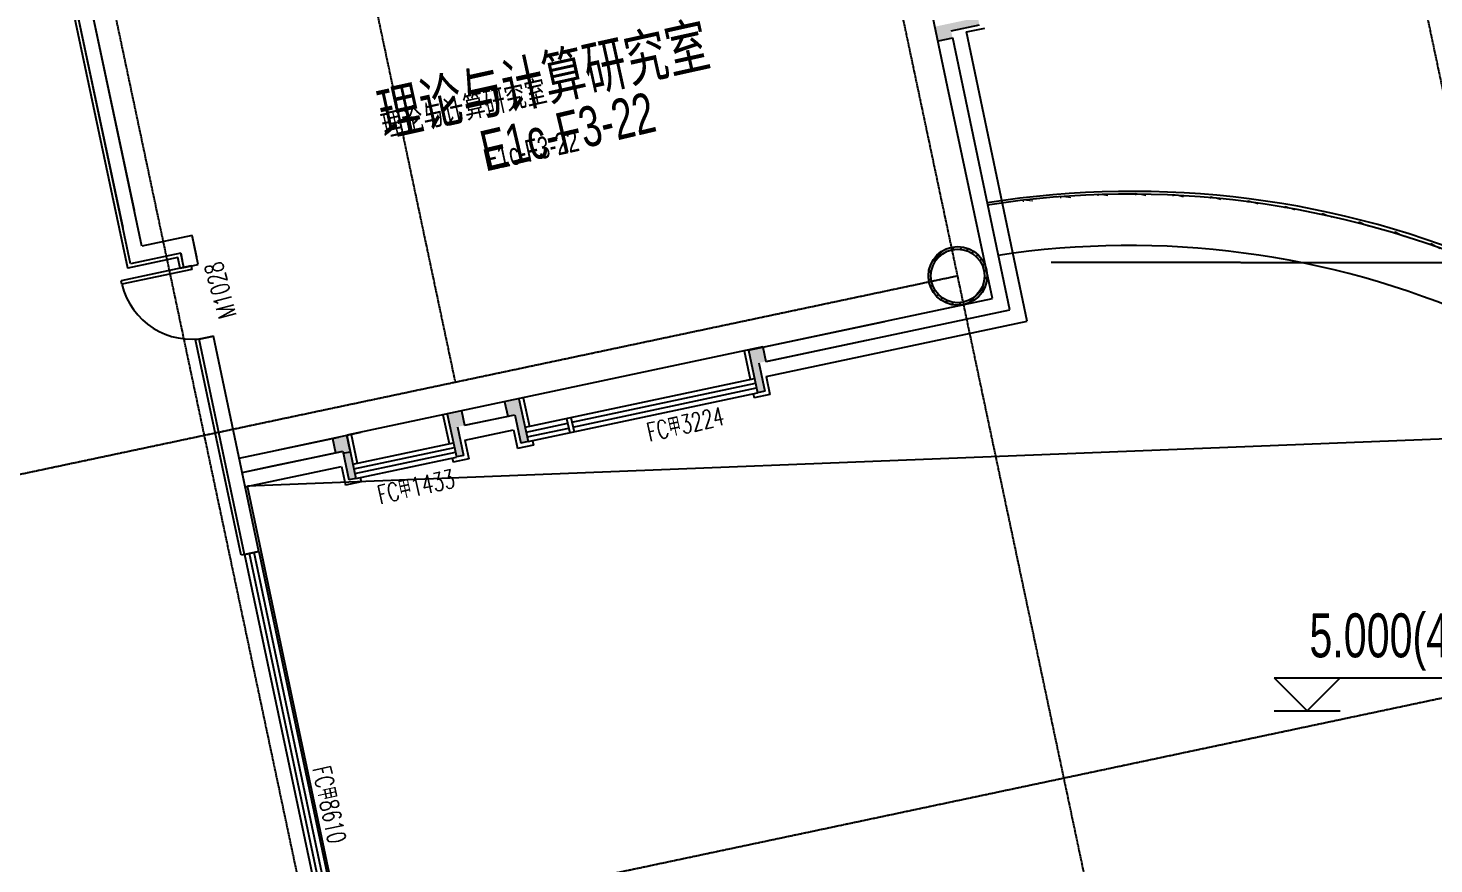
# Model space of a CAD drawing. Header units: millimetres. Extents: x -174040 to 151923, y -227569 to 142020.
# Drawn here: x -138195 to -119024, y 17702 to 29098 of the extents above; entities that cross this region are included whole.
import ezdxf
from ezdxf.enums import TextEntityAlignment as Align

# ---------------------------------------------------------------- set-up
doc = ezdxf.new("R2010")
doc.units = ezdxf.units.MM
doc.header["$LTSCALE"] = 5
doc.linetypes.add('E-RG-1F$0$$0$DOTE', pattern=[2.42, 2, -0.2, 0.02, -0.2])
doc.linetypes.add('XRE2$0$HIDDEN', pattern=[0.375, 0.25, -0.125])
for name, color, linetype in [('00外装饰面', 21, 'Continuous'), ('A—墙体', 7, 'Continuous'), ('A—楼梯、电梯、栏杆', 50, 'Continuous'), ('A—设备管丼、主管符号', 50, 'Continuous'), ('A—门窗', 135, 'Continuous'), ('E-COLS-F3$0$0S-COLS-HATCH', 8, 'Continuous'), ('E-COLS-F3$0$0S-COLS-HATCH-I', 8, 'Continuous'), ('E-COLS-F3$0$0S-COLS-LINE', 4, 'Continuous'), ('E1-RI-3F$0$A-HATH', 9, 'Continuous'), ('E1-RI-3F$0$A-STUCCO', 152, 'Continuous'), ('E1-RI-3F$0$A-SYMB-DOOR', 4, 'Continuous'), ('I—平面—文字', 40, 'Continuous'), ('I—平面—文字（放大1：100）', 40, 'XRE2$0$HIDDEN'), ('I—平面—标高', 40, 'Continuous'), ('I—平面—装饰面层线', 192, 'Continuous'), ('I—平面—门', 22, 'Continuous'), ('I—平面—门编号', 22, 'Continuous'), ('轴线100', 1, 'Continuous')]:
    doc.layers.add(name, color=color, linetype=linetype)
doc.layers.add('E1-RI-3F$0$A-GLAZ', color=6, linetype='Continuous', lineweight=5)
doc.styles.add('E1-RI-3F$0$ECADI-TXT', font='simplex.shx', dxfattribs={"bigfont": 'hztxt.shx'})
doc.styles.add('XD2008', font='SIMYOU.TTF', dxfattribs={"width": 0.7})

# ---------------------------------------------------------------- blocks, each defined once
blk = doc.blocks.new('E1-RI-3F$0$$DORLIB2D$00000001')
for p, q in [((0.45, 0.975), (0.5, 0.975)), ((0.45, 0), (0.45, 0.975)), ((0.5, 0), (0.5, 0.975)), ((0.5, 0), (0.45, 0))]:
    blk.add_line(p, q)
blk.add_arc((0.475, 0), 0.975, 91.4693, 180)
blk = doc.blocks.new('XRE3')
at = {"layer": 'E-COLS-F3$0$0S-COLS-HATCH'}
h = blk.add_hatch(color=18, dxfattribs=at)
edge = h.paths.add_edge_path()
edge.add_arc((11718261, -6183500), 400, 0, 360)
edge = h.paths.add_edge_path(flags=17)
edge.add_arc((11718261, -6183500), 365, 0, 360)
at = {"layer": 'E-COLS-F3$0$0S-COLS-HATCH-I'}
h = blk.add_hatch(dxfattribs=at)
h.set_pattern_fill('ANSI31', color=256, scale=600, style=0)
h.set_pattern_definition([(45, (0, 0), (-53.0330086, 53.0330086), [])])
edge = h.paths.add_edge_path()
edge.add_arc((11718261, -6183500), 400, 0, 360)
edge = h.paths.add_edge_path(flags=17)
edge.add_arc((11718261, -6183500), 365, 0, 360)
at = {"layer": 'E-COLS-F3$0$0S-COLS-LINE', "color": 255}
for radius in [400, 365]:
    blk.add_circle((11718261, -6183500), radius, dxfattribs=at)
blk = doc.blocks.new('E1-RI-3F$0$ECADI-TAG-DOOR')
blk = doc.blocks.new('biaogao')
at = {"layer": 'I—平面—标高'}
blk.add_line((11716360, -6091840), (11717260, -6091840), dxfattribs=at)
for points in [[(11716360, -6091390), (11719252, -6091390)], [(11716360, -6091390), (11716810, -6091840)], [(11716810, -6091840), (11717260, -6091390)]]:
    blk.add_lwpolyline(points, dxfattribs=at)
at = {"layer": 'I—平面—标高', "style": 'XD2008', "width": 0.7, "flags": 8}
blk.add_attdef('%%p0.000(-0.100)', text='', height=600, dxfattribs=at).set_placement((11716840, -6091293), align=Align.BOTTOM_LEFT)
blk = doc.blocks.new('A$C1C9D1350')
at = {"layer": '轴线100', "linetype": 'E-RG-1F$0$$0$DOTE'}
for p, q in [((-232244.1, -5110.3), (-253156.4, 93675.8)), ((-239092.3, -6560), (-260004.6, 92226.1)), ((-249364.6, -8734.6), (-270277, 90051.5)), ((-252883.7, 24788.7), (-255783.2, 38485.2)), ((-185495, 26353.3), (-244759.4, 26423.4)), ((-246035.5, 26238.4), (-273743.9, 20372.8)), ((-233487.5, 21739.6), (-272302.1, 13522.9))]:
    blk.add_line(p, q, dxfattribs=at)

msp = doc.modelspace()

# ---------------------------------------------------------------- hatches: boundary and pattern name
at = {"layer": 'E1-RI-3F$0$A-HATH'}
h = msp.add_hatch(color=251, dxfattribs=at)
h.paths.add_polyline_path([(-125783.7, 28922.8), (-125822.9, 29118.9), (-125241.8, 29241.9), (-125223.6, 29143.6), (-125608.9, 29062), (-125588.1, 28964.2)])
h.paths.add_polyline_path([(-126305.4, 31367.7), (-126347.1, 31563.3), (-126151.2, 31604.8), (-126130.3, 31507), (-125741.3, 31589.4), (-125720.6, 31491.5)])
h = msp.add_hatch(color=251, dxfattribs=at)
h.paths.add_polyline_path([(-128174.9, 24748.4), (-128370.5, 24706.9), (-128246.8, 24126), (-128148.9, 24146.8), (-128231, 24532), (-128133.2, 24552.8)])
h.paths.add_polyline_path([(-131501.1, 24043.8), (-131696.7, 24002.4), (-131655, 23806.5), (-131557.2, 23827.2), (-131474.3, 23438.3), (-131376.5, 23459.2)])
h = msp.add_hatch(color=251, dxfattribs=at)
h.paths.add_polyline_path([(-132283.6, 23877.5), (-132479.2, 23836), (-132354.6, 23250.8), (-132256.8, 23271.6), (-132339.7, 23661.1), (-132241.9, 23681.8)])
h.paths.add_polyline_path([(-133849, 23545.9), (-134044.5, 23504.5), (-134002.8, 23308.9), (-133905, 23329.6), (-133821.6, 22938.2), (-133724.7, 22958.9)])

# ---------------------------------------------------------------- linework, layer by layer
at = {"extrusion": (0, 0, -1)}
msp.add_line((-135047.1, 21963.4), (-135242.8, 21921.9), dxfattribs=at)
at = {"layer": '00外装饰面', "linetype": 'ByBlock', "ltscale": 5}
for p, q in [((-125398, 29045.3), (-125150.1, 29097.8)), ((-124569.8, 25101.3), (-125398, 29045.3)), ((-128130.4, 24347.5), (-124569.8, 25101.3)), ((-128430, 24698.1), (-128347.1, 24309.1)), ((-128130.6, 24347.5), (-128077.8, 24100.6)), ((-131442.3, 24056), (-131359.5, 23667.3)), ((-128305.4, 24113.5), (-128292.9, 24054.8)), ((-128077.8, 24100.6), (-128292.9, 24054.8)), ((-132537.9, 23823.6), (-132454.6, 23432.4)), ((-132239.4, 23478.3), (-131574.2, 23619.2)), ((-131574.2, 23619.2), (-131520.5, 23367.2)), ((-133790.2, 23558.3), (-133706.8, 23167.1)), ((-132239.4, 23478.3), (-132185.6, 23225.5)), ((-131305.3, 23413), (-131520.5, 23367.2)), ((-131317.8, 23471.7), (-131305.3, 23413)), ((-132412.9, 23236.7), (-132400.7, 23179.6)), ((-132185.6, 23225.5), (-132400.7, 23179.6)), ((-135233.5, 22843.9), (-133922, 23121.5)), ((-133922, 23121.5), (-133867.8, 22867.1)), ((-132089.8, 8138.5), (-135204.1, 22850.1)), ((-133652.6, 22912.9), (-133867.8, 22867.1)), ((-133665.1, 22971.5), (-133652.6, 22912.9))]:
    msp.add_line(p, q, dxfattribs=at)
at = {"layer": 'A—墙体'}
for p, q in [((-125654.9, 28295.8), (-126441.9, 32013.5)), ((-136901, 26375.1), (-137921, 31193.6)), ((-136797.4, 25886), (-137921, 31193.3)), ((-136746.7, 26612.2), (-137683.9, 31039.4)), ((-136643.2, 26123), (-137683.9, 31039.4)), ((-125606.5, 29062.5), (-125221.2, 29144.1)), ((-125781.1, 28923.3), (-125585.7, 28964.7)), ((-124806.9, 25255.5), (-125585.7, 28964.7)), ((-125044, 25409.8), (-125655.1, 28295.8)), ((-135958.4, 26268), (-136643.2, 26123)), ((-135896.6, 25974.5), (-135958.7, 26268)), ((-135875.5, 25876.8), (-135958.4, 26268)), ((-136112.6, 26030.9), (-136797.4, 25886)), ((-136113, 26031), (-136092.3, 25933.1)), ((-136071.2, 25835.4), (-136112.6, 26030.9)), ((-136071.6, 25835.3), (-135875.9, 25876.7)), ((-136071.2, 25835.4), (-135875.5, 25876.8)), ((-128370.5, 24706.7), (-125044, 25409.8)), ((-124846.9, 25453.5), (-124846.5, 25451.6)), ((-128108.7, 24556.5), (-124806.9, 25255.5)), ((-128174.6, 24747), (-126511.2, 25099.2)), ((-135668.8, 24898.4), (-135864.5, 24857)), ((-135864.1, 24857), (-135668.4, 24898.5)), ((-135242.8, 21921.9), (-135864.1, 24857)), ((-135047.1, 21963.4), (-135668.4, 24898.5)), ((-128175.3, 24750.6), (-133849, 23545.9)), ((-128174.8, 24748.1), (-128133.2, 24552.7)), ((-128133.2, 24551.4), (-126763.5, 24841.4)), ((-128370.5, 24706.7), (-128246.8, 24126)), ((-128231, 24532), (-128148.9, 24146.8)), ((-131696.7, 24002.1), (-131655, 23806.5)), ((-131598.9, 24022.9), (-131598.8, 24022.9)), ((-131501.1, 24043.8), (-131376.5, 23459.2)), ((-128148.9, 24146.8), (-128246.8, 24126)), ((-132479.3, 23836.1), (-132354.6, 23250.8)), ((-132381.4, 23856.7), (-132381.4, 23856.7)), ((-132283.6, 23877.5), (-132241.9, 23681.8)), ((-132242, 23682.2), (-131557.2, 23827.2)), ((-132217.7, 23686.7), (-131556.8, 23825.6)), ((-131557.2, 23827.2), (-131474.3, 23438.3)), ((-134802.7, 23343.9), (-133653.2, 23587.3)), ((-132339.7, 23661.1), (-132256.8, 23271.6)), ((-135316.3, 23235.2), (-133959.5, 23522.4)), ((-134044.5, 23504.4), (-134002.8, 23308.9)), ((-133807.6, 23350.3), (-133849, 23545.9)), ((-133849, 23545.9), (-133724.7, 22958.9)), ((-131376.5, 23459.2), (-131474.3, 23438.3)), ((-135274.9, 23039.6), (-133905, 23329.5)), ((-135274.9, 23039.6), (-133918.1, 23326.8)), ((-134859.1, 23127.5), (-134002.8, 23308.8)), ((-133905.1, 23330.2), (-133821.6, 22938.2)), ((-132256.8, 23271.6), (-132354.6, 23250.8)), ((-135274.9, 23039.5), (-134859.1, 23127.5)), ((-135047.1, 21963.4), (-135274.9, 23039.5)), ((-133725.7, 22958.7), (-133821.6, 22938.2)), ((-135242.8, 21921.9), (-135047.1, 21963.4)), ((-135242.8, 21921.9), (-135047.1, 21963.4))]:
    msp.add_line(p, q, dxfattribs=at)
at = {"layer": 'A—楼梯、电梯、栏杆'}
for points in [[(-107910, 13231, 0.2418278), (-118115.8, 25769.6, 0.1432943), (-125109.4, 26684.5)], [(-108613.3, 13172.2, 0.2404632), (-118397.4, 25128.7, 0.1424921), (-124964.2, 25998.6)]]:
    msp.add_lwpolyline(points, format="xyb", dxfattribs=at)
msp.add_arc((-123131.1, 14328.3), 12543.4, 66.33559, 99.10295, dxfattribs=at)
at = {"layer": 'A—设备管丼、主管符号'}
msp.add_lwpolyline([(-73373.8, 12600.8), (-78961.7, 25072.2), (-135204.1, 22850.1)], dxfattribs=at)
at = {"layer": 'A—门窗'}
for p, q in [((-131418.2, 23654.8), (-128288.4, 24321.6)), ((-130778.3, 23722.9), (-128274.5, 24256.4)), ((-130764.5, 23657.8), (-128260.6, 24191.2)), ((-131376.5, 23459.2), (-128246.8, 24126)), ((-130850.9, 23775.6), (-130809.2, 23580)), ((-130792.2, 23788.2), (-130750.6, 23592.5)), ((-131404.3, 23589.6), (-130837, 23710.4)), ((-131390.4, 23524.4), (-130823.1, 23645.3)), ((-133767.1, 23154.3), (-132395.9, 23444.8)), ((-133753.3, 23089), (-132382, 23379.5)), ((-133739.4, 23023.7), (-132368.1, 23314.2)), ((-133725.7, 22958.7), (-132354.2, 23249.2))]:
    msp.add_line(p, q, dxfattribs=at)
at = {"layer": 'A—门窗', "extrusion": (0, 0, -1)}
for p, q in [((-135242.8, 21921.9), (-133441, 13410.6)), ((-133375.7, 13424.4), (-135177.5, 21935.8)), ((-133310.5, 13438.2), (-135112.3, 21949.6)), ((-135047.1, 21963.4), (-133245.3, 13452))]:
    msp.add_line(p, q, dxfattribs=at)
at = {"layer": 'E1-RI-3F$0$A-GLAZ', "color": 8}
for p, q in [((-123089, 26819), (-123088.9, 26846.5)), ((-123088.9, 26846.5), (-122953.8, 26816.7)), ((-124620.5, 26730.1), (-124623.7, 26757.3)), ((-124623.7, 26757.3), (-124492, 26744.9)), ((-124111.3, 26779.9), (-124113.5, 26808)), ((-124113.5, 26808), (-123975.9, 26789.3)), ((-123600.5, 26809.1), (-123601.6, 26837.8)), ((-123601.6, 26837.8), (-123469.8, 26814.3)), ((-122577.5, 26805.7), (-122576.2, 26834.3)), ((-122576.2, 26834.3), (-122443.5, 26799.3)), ((-122066.9, 26772.9), (-122064.5, 26801.1)), ((-122064.5, 26801.1), (-121934.9, 26761.1)), ((-121558.2, 26719), (-121554.6, 26747)), ((-121554.6, 26747), (-121423.8, 26700.7)), ((-121052.1, 26643.7), (-121047.4, 26672)), ((-121047.4, 26672), (-120923.3, 26622.3)), ((-120549.3, 26549.4), (-120543.6, 26576.3)), ((-120543.6, 26576.3), (-120417.3, 26519.6)), ((-120051.2, 26432.3), (-120044.2, 26460)), ((-120044.2, 26460), (-119921.5, 26398.8)), ((-119558, 26296.4), (-119549.9, 26323.4)), ((-119549.9, 26323.4), (-119431, 26257.9)), ((-119070.9, 26140), (-119061.7, 26166.7)), ((-119061.7, 26166.7), (-118943, 26094.8))]:
    msp.add_line(p, q, dxfattribs=at)
at = {"layer": 'E1-RI-3F$0$A-STUCCO'}
msp.add_line((-133946.7, 23525.3), (-133946.7, 23525.2), dxfattribs=at)
at = {"layer": 'E1-RI-3F$0$A-STUCCO', "color": 152}
msp.add_line((-133898.7, 23300.2), (-133801.4, 23320.8), dxfattribs=at)
at = {"layer": 'I—平面—装饰面层线'}
for p, q in [((-136120.5, 25824.9), (-136071.6, 25835.3)), ((-135864.5, 24857), (-135913.3, 24846.6)), ((-135242.8, 21921.9), (-135291.9, 21911.5))]:
    msp.add_line(p, q, dxfattribs=at)
for points in [[(-136120.5, 25824.9), (-136151.5, 25971.7), (-136836, 25826.8), (-137980.2, 31231.9), (-134803, 31904.8), (-134930.7, 32516.4)], [(-135291.9, 21911.5), (-135913.3, 24846.6)]]:
    msp.add_lwpolyline(points, dxfattribs=at)

# ---------------------------------------------------------------- block references
at = {"layer": 'A—门窗'}
msp.add_blockref('XRE3', (-11843778.7, 6209218.7), dxfattribs=at)
ref = msp.add_blockref('biaogao', (-11837560.8, 6111631), dxfattribs=at)
ref.add_attrib('%%p0.000(-0.100)', '5.000(4.950)', dxfattribs={"layer": 'I—平面—标高', "height": 600, "style": 'XD2008', "width": 0.7}).set_placement((-120721.2, 20338.1), align=Align.BOTTOM_LEFT)
at = {"layer": 'I—平面—门', "xscale": 999.999999999956, "yscale": 999.999999999956, "zscale": 999.999999999956, "rotation": 101.9526484753681}
msp.add_blockref('E1-RI-3F$0$$DORLIB2D$00000001', (-135870.2, 25366.8), dxfattribs=at)
at = {"layer": 'I—平面—门编号'}
ref = msp.add_blockref('E1-RI-3F$0$ECADI-TAG-DOOR', (-134910.8, 26344.1), dxfattribs=dict(at, xscale=100.0000000022702, yscale=100.0000000022702, zscale=100.0000000022702, rotation=105.0649604464909))
ref.add_attrib('门窗主编号1', 'M1028', dxfattribs={"layer": 'E1-RI-3F$0$A-SYMB-DOOR', "height": 250, "rotation": 105.06496, "style": 'E1-RI-3F$0$ECADI-TXT', "width": 0.7}).set_placement((-135554.5, 25932.7), align=Align.RIGHT)
ref = msp.add_blockref('E1-RI-3F$0$ECADI-TAG-DOOR', (-128297.6, 23033), dxfattribs=dict(at, xscale=100.0000000022703, yscale=100.0000000022703, zscale=100.0000000022703, rotation=12.65081563331894))
ref.add_attrib('门窗主编号1', 'FC甲3224', dxfattribs={"layer": 'E1-RI-3F$0$A-SYMB-DOOR', "height": 250, "rotation": 12.65082, "style": 'E1-RI-3F$0$ECADI-TXT', "width": 0.7}).set_placement((-128681.6, 23693.4), align=Align.RIGHT)
ref = msp.add_blockref('E1-RI-3F$0$ECADI-TAG-DOOR', (-131972.6, 22179.7), dxfattribs=dict(at, xscale=100.0000000022703, yscale=100.0000000022703, zscale=100.0000000022703, rotation=12.65081563331894))
ref.add_attrib('门窗主编号1', 'FC甲1433', dxfattribs={"layer": 'E1-RI-3F$0$A-SYMB-DOOR', "height": 250, "rotation": 12.65082, "style": 'E1-RI-3F$0$ECADI-TXT', "width": 0.7}).set_placement((-132356.5, 22840.1), align=Align.RIGHT)
ref = msp.add_blockref('E1-RI-3F$0$ECADI-TAG-DOOR', (-134761.7, 17585), dxfattribs=dict(at, xscale=100.0000000022704, yscale=100.0000000022704, zscale=100.0000000022704, rotation=282.0629955413715))
ref.add_attrib('门窗主编号1', 'FC甲8610', dxfattribs={"layer": 'E1-RI-3F$0$A-SYMB-DOOR', "height": 250, "rotation": 282.063, "style": 'E1-RI-3F$0$ECADI-TXT', "width": 0.7}).set_placement((-134097.5, 17962.2), align=Align.RIGHT)
at = {"layer": '轴线100'}
msp.add_blockref('A$C1C9D1350', (120517.4, -520.6), dxfattribs=at)

# ---------------------------------------------------------------- texts
at = {"layer": 'I—平面—文字', "linetype": 'ByBlock', "style": 'XD2008', "width": 0.7}
for s, height, rotation, p in [('理论与计算研究室', 600, 12.44558, (-133341.1, 27614.1, 0)), ('E1c-F3-22', 550, 13.2948, (-131942.1, 27145.3))]:
    msp.add_text(s, height=height, rotation=rotation, dxfattribs=at).set_placement(p)
at = {"layer": 'I—平面—文字（放大1：100）', "linetype": 'ByBlock', "style": 'XD2008', "width": 0.7}
for s, p in [('理论与计算研究室', (-133341.1, 27614.1, 0)), ('E1c-F3-22', (-131942.1, 27145.3))]:
    msp.add_text(s, height=300, rotation=12.44558, dxfattribs=at).set_placement(p)

doc.saveas('drawing.dxf')
